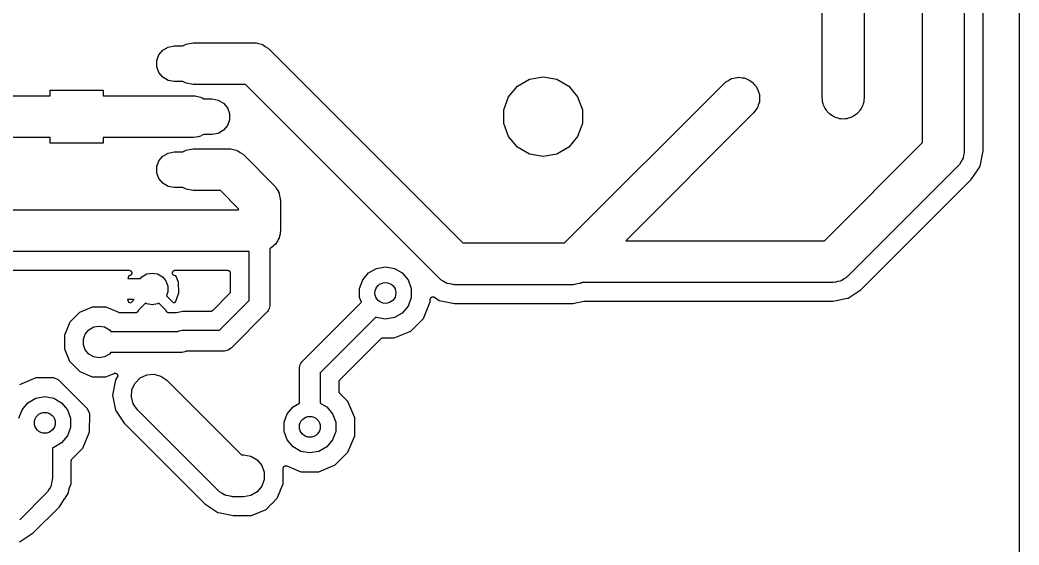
# Model space of a CAD drawing. Extents: x 38 to 133, y -144 to -38.
# Drawn here: x 85.43 to 133.29, y -91.01 to -65.85 of the extents above; entities that cross this region are included whole.
import ezdxf

# ---------------------------------------------------------------- set-up
doc = ezdxf.new("R2010")
doc.units = 0
doc.header["$MEASUREMENT"] = 0
doc.layers.add('BLACK', color=7, linetype='CONTINUOUS')

msp = doc.modelspace()

# ---------------------------------------------------------------- linework, layer by layer
at = {"layer": 'Black'}
for p, q in [((133.289, -38.6055), (133.289, -143.576)), ((130.667, -60.0075), (130.667, -72.136)), ((131.567, -72.1235), (131.567, -60.02)), ((128.667, -71.7218), (128.667, -60.4217)), ((123.864, -69.596), (123.864, -61.2066)), ((125.864, -60.7924), (125.864, -69.596)), ((93.228, -67.0954), (93.384, -67.0053)), ((93.384, -67.0053), (93.726, -66.945)), ((93.726, -66.945), (96.647, -66.945)), ((96.647, -66.945), (96.6903, -66.9526)), ((96.6903, -66.9526), (96.7342, -66.9488)), ((96.7342, -66.9488), (96.8604, -66.9826)), ((96.8604, -66.9826), (96.989, -67.0053)), ((96.989, -67.0053), (97.0271, -67.0273)), ((92.0831, -67.5202), (92.2728, -67.2941)), ((92.2728, -67.2941), (92.5283, -67.1466)), ((92.5283, -67.1466), (92.8189, -67.0954)), ((92.8189, -67.0954), (93.228, -67.0954)), ((97.0271, -67.0273), (97.0696, -67.0387)), ((97.0696, -67.0387), (97.1766, -67.1136)), ((97.1766, -67.1136), (97.2898, -67.179)), ((97.2898, -67.179), (97.3181, -67.2127)), ((97.3181, -67.2127), (97.3541, -67.2379)), ((97.3541, -67.2379), (106.65, -76.5335)), ((91.9822, -67.7975), (92.0831, -67.5202)), ((91.9822, -68.0925), (91.9822, -67.7975)), ((92.0831, -68.3698), (91.9822, -68.0925)), ((92.2728, -68.5959), (92.0831, -68.3698)), ((92.5283, -68.7434), (92.2728, -68.5959)), ((92.8189, -68.7946), (92.5283, -68.7434)), ((93.228, -68.7946), (92.8189, -68.7946)), ((93.384, -68.8847), (93.228, -68.7946)), ((93.726, -68.945), (93.384, -68.8847)), ((109.264, -69.024), (109.838, -68.6928)), ((109.838, -68.6928), (110.49, -68.5778)), ((110.49, -68.5778), (111.142, -68.6928)), ((111.142, -68.6928), (111.716, -69.024)), ((111.513, -76.5335), (119.158, -68.8889)), ((119.158, -68.8889), (119.184, -68.8709)), ((119.184, -68.8709), (119.22, -68.8274)), ((119.22, -68.8274), (119.366, -68.7432)), ((119.366, -68.7432), (119.443, -68.6897)), ((119.443, -68.6897), (119.473, -68.6816)), ((119.473, -68.6816), (119.522, -68.6532)), ((119.522, -68.6532), (119.688, -68.6239)), ((119.688, -68.6239), (119.778, -68.5998)), ((119.778, -68.5998), (119.809, -68.6025)), ((119.809, -68.6025), (119.865, -68.5927)), ((119.865, -68.5927), (120.031, -68.6219)), ((120.031, -68.6219), (120.124, -68.6301)), ((120.124, -68.6301), (120.152, -68.6433)), ((120.152, -68.6433), (120.208, -68.6532)), ((120.208, -68.6532), (120.354, -68.7374)), ((120.354, -68.7374), (120.439, -68.7768)), ((120.439, -68.7768), (120.461, -68.7991)), ((120.461, -68.7991), (120.51, -68.8274)), ((120.51, -68.8274), (120.618, -68.9565)), ((86.871, -69.4838), (86.871, -69.2138)), ((86.871, -69.2138), (89.411, -69.2138)), ((89.411, -69.2138), (89.411, -69.485)), ((96.2328, -68.945), (93.726, -68.945)), ((105.528, -78.2406), (96.2328, -68.945)), ((108.838, -69.5314), (109.264, -69.024)), ((111.716, -69.024), (112.142, -69.5314)), ((120.618, -68.9565), (120.684, -69.0224)), ((120.684, -69.0224), (120.698, -69.0509)), ((120.698, -69.0509), (120.734, -69.0943)), ((120.734, -69.0943), (120.792, -69.2526)), ((120.792, -69.2526), (120.831, -69.3372)), ((120.831, -69.3372), (120.834, -69.3685)), ((120.834, -69.3685), (120.853, -69.4218)), ((83.061, -69.4838), (86.871, -69.4838)), ((89.411, -69.485), (93.726, -69.485)), ((93.726, -69.485), (93.7672, -69.4923)), ((93.7672, -69.4923), (93.8126, -69.4883)), ((93.8126, -69.4883), (93.9435, -69.5234)), ((93.9435, -69.5234), (94.068, -69.5453)), ((94.068, -69.5453), (94.1049, -69.5666)), ((94.1049, -69.5666), (94.1481, -69.5782)), ((94.1481, -69.5782), (94.2298, -69.6354)), ((94.2298, -69.6354), (94.6331, -69.6354)), ((94.6331, -69.6354), (94.9237, -69.6866)), ((94.9237, -69.6866), (95.1792, -69.8341)), ((95.1792, -69.8341), (95.3689, -70.0602)), ((108.612, -70.1538), (108.838, -69.5314)), ((112.142, -69.5314), (112.368, -70.1538)), ((120.853, -69.7702), (120.796, -69.9285)), ((120.853, -69.4218), (120.853, -69.5902)), ((120.853, -69.5902), (120.861, -69.6832)), ((120.861, -69.6832), (120.853, -69.7135)), ((120.853, -69.7135), (120.853, -69.7702)), ((123.876, -69.6637), (123.864, -69.596)), ((123.876, -69.7702), (123.876, -69.6637)), ((123.912, -69.8703), (123.876, -69.7702)), ((123.924, -69.938), (123.912, -69.8703)), ((125.815, -69.8703), (125.804, -69.938)), ((125.852, -69.7702), (125.815, -69.8703)), ((125.864, -69.596), (125.852, -69.6637)), ((125.852, -69.6637), (125.852, -69.7702)), ((95.3689, -70.0602), (95.4698, -70.3375)), ((95.4698, -70.3375), (95.4698, -70.6325)), ((108.612, -70.8162), (108.612, -70.1538)), ((112.368, -70.1538), (112.368, -70.8162)), ((120.572, -70.3031), (114.449, -76.4268)), ((120.626, -70.2267), (120.572, -70.3031)), ((120.734, -70.0977), (120.626, -70.2267)), ((120.753, -70.0443), (120.734, -70.0977)), ((120.771, -70.0186), (120.753, -70.0443)), ((120.796, -69.9285), (120.771, -70.0186)), ((123.959, -69.9975), (123.924, -69.938)), ((123.995, -70.0977), (123.959, -69.9975)), ((124.063, -70.1793), (123.995, -70.0977)), ((124.098, -70.2388), (124.063, -70.1793)), ((124.15, -70.283), (124.098, -70.2388)), ((124.219, -70.3646), (124.15, -70.283)), ((125.577, -70.283), (125.509, -70.3646)), ((125.63, -70.2388), (125.577, -70.283)), ((125.664, -70.1793), (125.63, -70.2388)), ((125.733, -70.0977), (125.664, -70.1793)), ((125.769, -69.9975), (125.733, -70.0977)), ((125.804, -69.938), (125.769, -69.9975)), ((95.4698, -70.6325), (95.3689, -70.9098)), ((108.838, -71.4386), (108.612, -70.8162)), ((112.368, -70.8162), (112.142, -71.4386)), ((124.311, -70.4179), (124.219, -70.3646)), ((124.364, -70.462), (124.311, -70.4179)), ((124.428, -70.4855), (124.364, -70.462)), ((124.521, -70.5388), (124.428, -70.4855)), ((124.626, -70.5573), (124.521, -70.5388)), ((124.69, -70.5808), (124.626, -70.5573)), ((124.759, -70.5808), (124.69, -70.5808)), ((124.864, -70.5993), (124.759, -70.5808)), ((124.969, -70.5808), (124.864, -70.5993)), ((125.038, -70.5808), (124.969, -70.5808)), ((125.102, -70.5573), (125.038, -70.5808)), ((125.207, -70.5388), (125.102, -70.5573)), ((125.299, -70.4855), (125.207, -70.5388)), ((125.364, -70.462), (125.299, -70.4855)), ((125.417, -70.4179), (125.364, -70.462)), ((125.509, -70.3646), (125.417, -70.4179)), ((94.9237, -71.2834), (94.6331, -71.3346)), ((95.1792, -71.1359), (94.9237, -71.2834)), ((95.3689, -70.9098), (95.1792, -71.1359)), ((86.871, -71.4838), (83.061, -71.4838)), ((86.871, -71.7538), (86.871, -71.4838)), ((89.411, -71.7538), (86.871, -71.7538)), ((93.726, -71.485), (89.411, -71.485)), ((89.411, -71.485), (89.411, -71.7538)), ((93.8547, -71.4623), (93.726, -71.485)), ((93.9848, -71.4509), (93.8547, -71.4623)), ((94.0247, -71.4323), (93.9848, -71.4509)), ((94.068, -71.4247), (94.0247, -71.4323)), ((94.1812, -71.3594), (94.068, -71.4247)), ((94.2342, -71.3346), (94.1812, -71.3594)), ((94.6331, -71.3346), (94.2342, -71.3346)), ((109.264, -71.946), (108.838, -71.4386)), ((112.142, -71.4386), (111.716, -71.946)), ((123.962, -76.4268), (128.667, -71.7218)), ((92.2728, -72.3741), (92.5283, -72.2266)), ((92.5283, -72.2266), (92.8189, -72.1754)), ((92.8189, -72.1754), (93.228, -72.1754)), ((93.228, -72.1754), (93.384, -72.0853)), ((93.384, -72.0853), (93.726, -72.025)), ((93.726, -72.025), (95.4405, -72.025)), ((95.4405, -72.025), (95.4838, -72.0326)), ((95.4838, -72.0326), (95.5277, -72.0288)), ((95.5277, -72.0288), (95.6539, -72.0626)), ((95.6539, -72.0626), (95.7825, -72.0853)), ((95.7825, -72.0853), (95.8206, -72.1073)), ((95.8206, -72.1073), (95.8631, -72.1187)), ((95.8631, -72.1187), (95.9701, -72.1936)), ((95.9701, -72.1936), (96.0833, -72.259)), ((96.0833, -72.259), (96.1116, -72.2927)), ((109.838, -72.2772), (109.264, -71.946)), ((111.716, -71.946), (111.142, -72.2772)), ((130.663, -72.2232), (130.629, -72.3493)), ((130.667, -72.136), (130.659, -72.1793)), ((130.659, -72.1793), (130.663, -72.2232)), ((131.42, -72.8621), (131.567, -72.1235)), ((91.9822, -72.8775), (92.0831, -72.6002)), ((92.0831, -72.6002), (92.2728, -72.3741)), ((96.1116, -72.2927), (96.1476, -72.3179)), ((96.1476, -72.3179), (97.6081, -73.7784)), ((110.49, -72.3922), (109.838, -72.2772)), ((111.142, -72.2772), (110.49, -72.3922)), ((130.498, -72.6656), (130.433, -72.7788)), ((130.573, -72.5586), (130.498, -72.6656)), ((130.585, -72.5161), (130.573, -72.5586)), ((130.607, -72.478), (130.585, -72.5161)), ((130.629, -72.3493), (130.607, -72.478)), ((91.9822, -73.1725), (91.9822, -72.8775)), ((92.0831, -73.4498), (91.9822, -73.1725)), ((130.374, -72.8431), (125.083, -78.1339)), ((130.399, -72.8071), (130.374, -72.8431)), ((130.433, -72.7788), (130.399, -72.8071)), ((131.002, -73.4883), (131.34, -72.9816)), ((131.34, -72.9816), (131.42, -72.8621)), ((131.34, -72.9816), (131.34, -72.9816)), ((92.2728, -73.6759), (92.0831, -73.4498)), ((92.5283, -73.8234), (92.2728, -73.6759)), ((125.729, -78.7615), (131.002, -73.4883)), ((92.8189, -73.8746), (92.5283, -73.8234)), ((93.228, -73.8746), (92.8189, -73.8746)), ((93.384, -73.9647), (93.228, -73.8746)), ((93.726, -74.025), (93.384, -73.9647)), ((95.0263, -74.025), (93.726, -74.025)), ((95.901, -74.8997), (95.0263, -74.025)), ((97.6081, -73.7784), (97.6333, -73.8144)), ((97.6333, -73.8144), (97.667, -73.8427)), ((97.667, -73.8427), (97.7324, -73.9559)), ((97.7324, -73.9559), (97.8073, -74.0629)), ((97.8073, -74.0629), (97.8187, -74.1054)), ((97.8187, -74.1054), (97.8407, -74.1435)), ((97.8407, -74.1435), (97.8634, -74.2721)), ((97.8634, -74.2721), (97.8972, -74.3983)), ((97.8972, -74.3983), (97.8934, -74.4422)), ((97.8934, -74.4422), (97.901, -74.4855)), ((97.901, -74.4855), (97.901, -75.946)), ((77.9145, -74.946), (95.901, -74.946)), ((95.901, -74.946), (95.901, -74.8997)), ((97.901, -75.946), (97.8858, -76.0322)), ((97.8858, -76.0322), (97.8858, -76.1196)), ((97.7108, -76.513), (97.667, -76.5888)), ((97.767, -76.446), (97.7108, -76.513)), ((97.7969, -76.3638), (97.767, -76.446)), ((97.8407, -76.288), (97.7969, -76.3638)), ((97.8559, -76.2019), (97.8407, -76.288)), ((97.8858, -76.1196), (97.8559, -76.2019)), ((106.65, -76.5335), (111.513, -76.5335)), ((114.449, -76.4268), (123.962, -76.4268)), ((96.401, -76.946), (78.3287, -76.946)), ((96.401, -79.2949), (96.401, -76.946)), ((97.468, -76.7558), (97.401, -76.812)), ((97.401, -76.812), (97.401, -79.502)), ((97.5438, -76.712), (97.468, -76.7558)), ((97.6, -76.645), (97.5438, -76.712)), ((97.667, -76.5888), (97.6, -76.645)), ((82.6314, -77.846), (90.6601, -77.846)), ((90.6601, -77.846), (90.6645, -77.8468)), ((90.6645, -77.8468), (90.669, -77.8463)), ((90.669, -77.8463), (90.6861, -77.8506)), ((90.6861, -77.8506), (90.7036, -77.8537)), ((90.7036, -77.8537), (90.7074, -77.8559)), ((90.7074, -77.8559), (90.7118, -77.857)), ((90.7118, -77.857), (90.7264, -77.8669)), ((90.7264, -77.8669), (90.7417, -77.8757)), ((90.7417, -77.8757), (90.7446, -77.8791)), ((90.7446, -77.8791), (90.7483, -77.8816)), ((90.7483, -77.8816), (90.7587, -77.896)), ((90.7587, -77.896), (90.7701, -77.9095)), ((90.7701, -77.9095), (90.7716, -77.9137)), ((90.7716, -77.9137), (90.7743, -77.9173)), ((90.7743, -77.9173), (90.7791, -77.9343)), ((90.7833, -78.0037), (90.7761, -78.0199)), ((90.7791, -77.9343), (90.7852, -77.9509)), ((90.7837, -77.9993), (90.7833, -78.0037)), ((90.7852, -77.9951), (90.7837, -77.9993)), ((90.7852, -77.9509), (90.7852, -77.9554)), ((90.7852, -77.9554), (90.7864, -77.9597)), ((90.7864, -77.9597), (90.7852, -77.9774)), ((90.7852, -77.9774), (90.7852, -77.9951)), ((91.4959, -78.0212), (91.7575, -77.9751)), ((91.7575, -77.9751), (92.0191, -78.0212)), ((92.7286, -77.9597), (92.7298, -77.9554)), ((92.7298, -77.9774), (92.7286, -77.9597)), ((92.7298, -77.9509), (92.7359, -77.9343)), ((92.7298, -77.9554), (92.7298, -77.9509)), ((92.7298, -77.9951), (92.7298, -77.9774)), ((92.7313, -77.9993), (92.7298, -77.9951)), ((92.7317, -78.0037), (92.7313, -77.9993)), ((92.7388, -78.0199), (92.7317, -78.0037)), ((92.7359, -77.9343), (92.7407, -77.9173)), ((92.7407, -77.9173), (92.7434, -77.9137)), ((92.7434, -77.9137), (92.7449, -77.9095)), ((92.7449, -77.9095), (92.7563, -77.8959)), ((92.7563, -77.8959), (92.7667, -77.8816)), ((92.7667, -77.8816), (92.7704, -77.8791)), ((92.7704, -77.8791), (92.7733, -77.8757)), ((92.7733, -77.8757), (92.7886, -77.8669)), ((92.7886, -77.8669), (92.8032, -77.857)), ((92.8032, -77.857), (92.8076, -77.8559)), ((92.8076, -77.8559), (92.8114, -77.8537)), ((92.8114, -77.8537), (92.8289, -77.8506)), ((92.8289, -77.8506), (92.846, -77.8463)), ((92.846, -77.8463), (92.8505, -77.8468)), ((92.8505, -77.8468), (92.8549, -77.846)), ((92.8549, -77.846), (95.374, -77.846)), ((95.374, -77.846), (95.3849, -77.8479)), ((95.3849, -77.8479), (95.3961, -77.8479)), ((95.3961, -77.8479), (95.4065, -77.8517)), ((95.4065, -77.8517), (95.4174, -77.8537)), ((95.4174, -77.8537), (95.4271, -77.8592)), ((95.4271, -77.8592), (95.4375, -77.863)), ((95.4375, -77.863), (95.446, -77.8702)), ((95.446, -77.8702), (95.4556, -77.8757)), ((95.4556, -77.8757), (95.4628, -77.8842)), ((95.4628, -77.8842), (95.4713, -77.8914)), ((95.4713, -77.8914), (95.4768, -77.901)), ((95.4768, -77.901), (95.484, -77.9095)), ((95.484, -77.9095), (95.4878, -77.9199)), ((95.4878, -77.9199), (95.4933, -77.9296)), ((95.4933, -77.9296), (95.4953, -77.9405)), ((95.4953, -77.9405), (95.4991, -77.9509)), ((95.4991, -77.9509), (95.4991, -77.9621)), ((95.4991, -77.9621), (95.501, -77.973)), ((95.501, -77.973), (95.501, -78.8695)), ((101.847, -78.3031), (102.127, -77.9693)), ((102.127, -77.9693), (102.504, -77.7514)), ((102.504, -77.7514), (102.933, -77.6757)), ((102.933, -77.6757), (103.363, -77.7514)), ((103.363, -77.7514), (103.74, -77.9693)), ((103.74, -77.9693), (104.02, -78.3031)), ((90.6328, -78.113), (90.5875, -78.24)), ((90.5875, -78.24), (91.1937, -78.24)), ((90.6951, -78.0951), (90.6328, -78.113)), ((90.6991, -78.0931), (90.6951, -78.0951)), ((90.7036, -78.0923), (90.6991, -78.0931)), ((90.7189, -78.0835), (90.7036, -78.0923)), ((90.7348, -78.0757), (90.7189, -78.0835)), ((90.7379, -78.0725), (90.7348, -78.0757)), ((90.7417, -78.0703), (90.7379, -78.0725)), ((90.7531, -78.0567), (90.7417, -78.0703)), ((90.7654, -78.044), (90.7531, -78.0567)), ((90.7672, -78.0399), (90.7654, -78.044)), ((90.7701, -78.0365), (90.7672, -78.0399)), ((90.7761, -78.0199), (90.7701, -78.0365)), ((91.1937, -78.24), (91.2658, -78.154)), ((91.2658, -78.154), (91.4959, -78.0212)), ((92.0191, -78.0212), (92.2492, -78.154)), ((92.2492, -78.154), (92.4199, -78.3575)), ((92.4199, -78.3575), (92.5108, -78.6072)), ((92.7449, -78.0365), (92.7388, -78.0199)), ((92.7478, -78.0399), (92.7449, -78.0365)), ((92.7496, -78.044), (92.7478, -78.0399)), ((92.7619, -78.0567), (92.7496, -78.044)), ((92.7733, -78.0703), (92.7619, -78.0567)), ((92.7771, -78.0725), (92.7733, -78.0703)), ((92.7802, -78.0757), (92.7771, -78.0725)), ((92.7961, -78.0835), (92.7802, -78.0757)), ((92.8114, -78.0923), (92.7961, -78.0835)), ((92.8159, -78.0931), (92.8114, -78.0923)), ((92.8199, -78.0951), (92.8159, -78.0931)), ((92.886, -78.114), (92.8199, -78.0951)), ((93.0131, -78.4209), (92.886, -78.114)), ((93.0385, -78.9288), (93.0131, -78.4209)), ((101.698, -78.7126), (101.847, -78.3031)), ((104.02, -78.3031), (104.169, -78.7126)), ((105.564, -78.2658), (105.528, -78.2406)), ((105.593, -78.2995), (105.564, -78.2658)), ((105.706, -78.3649), (105.593, -78.2995)), ((105.813, -78.4398), (105.706, -78.3649)), ((105.855, -78.4512), (105.813, -78.4398)), ((105.893, -78.4732), (105.855, -78.4512)), ((106.022, -78.4959), (105.893, -78.4732)), ((106.148, -78.5297), (106.022, -78.4959)), ((112.141, -78.4959), (112.015, -78.5297)), ((112.27, -78.4732), (112.141, -78.4959)), ((112.308, -78.4512), (112.27, -78.4732)), ((112.35, -78.4398), (112.308, -78.4512)), ((112.369, -78.4268), (112.35, -78.4398)), ((124.376, -78.4268), (112.369, -78.4268)), ((124.42, -78.4192), (124.376, -78.4268)), ((124.463, -78.423), (124.42, -78.4192)), ((124.59, -78.3892), (124.463, -78.423)), ((124.718, -78.3665), (124.59, -78.3892)), ((124.756, -78.3445), (124.718, -78.3665)), ((124.799, -78.3331), (124.756, -78.3445)), ((124.906, -78.2582), (124.799, -78.3331)), ((125.019, -78.1929), (124.906, -78.2582)), ((125.047, -78.1592), (125.019, -78.1929)), ((125.083, -78.1339), (125.047, -78.1592)), ((92.5108, -78.8728), (92.4411, -79.0644)), ((92.5108, -78.6072), (92.5108, -78.8728)), ((92.8822, -79.367), (93.0385, -78.9288)), ((95.4638, -78.9593), (94.6438, -79.7793)), ((95.467, -78.9547), (95.4638, -78.9593)), ((95.4713, -78.9511), (95.467, -78.9547)), ((95.4796, -78.9368), (95.4713, -78.9511)), ((95.4891, -78.9232), (95.4796, -78.9368)), ((95.4905, -78.9178), (95.4891, -78.9232)), ((95.4933, -78.9129), (95.4905, -78.9178)), ((95.4962, -78.8966), (95.4933, -78.9129)), ((95.5005, -78.8806), (95.4962, -78.8966)), ((95.501, -78.8695), (95.5, -78.875)), ((95.5, -78.875), (95.5005, -78.8806)), ((101.698, -79.1484), (101.698, -78.7126)), ((104.169, -78.7126), (104.169, -79.1484)), ((106.192, -78.5259), (106.148, -78.5297)), ((106.236, -78.5335), (106.192, -78.5259)), ((111.928, -78.5335), (106.236, -78.5335)), ((111.971, -78.5259), (111.928, -78.5335)), ((112.015, -78.5297), (111.971, -78.5259)), ((125.102, -79.1799), (125.729, -78.7615)), ((90.5768, -79.24), (90.629, -79.366)), ((90.8983, -79.24), (90.5768, -79.24)), ((90.629, -79.366), (90.7404, -79.3979)), ((90.7404, -79.3979), (90.8983, -79.24)), ((91.4338, -79.4229), (91.0924, -79.7643)), ((91.4959, -79.4588), (91.4338, -79.4229)), ((92.0812, -79.4229), (92.0191, -79.4588)), ((92.4226, -79.7643), (92.0812, -79.4229)), ((92.4411, -79.0644), (92.7746, -79.3979)), ((92.7746, -79.3979), (92.8822, -79.367)), ((94.9794, -80.7165), (96.401, -79.2949)), ((98.9604, -82.1964), (101.781, -79.3762)), ((101.781, -79.3762), (101.698, -79.1484)), ((104.169, -79.1484), (104.02, -79.5579)), ((104.755, -80.15), (105.083, -79.36)), ((105.083, -79.2393), (105.084, -79.2353)), ((105.083, -79.36), (105.083, -79.2393)), ((105.084, -79.2311), (105.088, -79.2136)), ((105.084, -79.2353), (105.084, -79.2311)), ((105.088, -79.2136), (105.091, -79.1959)), ((105.091, -79.1959), (105.093, -79.1923)), ((105.093, -79.1923), (105.094, -79.1883)), ((105.094, -79.1883), (105.104, -79.1733)), ((105.104, -79.1733), (105.113, -79.1577)), ((105.113, -79.1577), (105.116, -79.1551)), ((105.116, -79.1551), (105.118, -79.1516)), ((105.118, -79.1516), (105.133, -79.141)), ((105.133, -79.141), (105.147, -79.1294)), ((105.147, -79.1294), (105.151, -79.128)), ((105.151, -79.128), (105.154, -79.1255)), ((105.154, -79.1255), (105.171, -79.1205)), ((105.171, -79.1205), (105.188, -79.1144)), ((105.188, -79.1144), (105.192, -79.1144)), ((105.192, -79.1144), (105.196, -79.1132)), ((105.196, -79.1132), (105.214, -79.1144)), ((105.214, -79.1144), (105.232, -79.1144)), ((105.232, -79.1144), (105.236, -79.1158)), ((105.236, -79.1158), (105.24, -79.1161)), ((105.24, -79.1161), (105.257, -79.1233)), ((105.257, -79.1233), (105.274, -79.1295)), ((105.274, -79.1295), (105.277, -79.1322)), ((105.277, -79.1322), (105.281, -79.1338)), ((105.281, -79.1338), (105.393, -79.2089)), ((105.393, -79.2089), (105.509, -79.2866)), ((105.509, -79.2866), (106.248, -79.4335)), ((106.248, -79.4335), (111.915, -79.4335)), ((111.915, -79.4335), (112.439, -79.3293)), ((112.439, -79.3293), (112.452, -79.329)), ((112.452, -79.329), (112.464, -79.3268)), ((112.464, -79.3268), (124.364, -79.3268)), ((124.364, -79.3268), (125.067, -79.1869)), ((125.067, -79.1869), (125.102, -79.1799)), ((125.067, -79.1869), (125.067, -79.1869)), ((88.2773, -79.8702), (87.8093, -80.3373)), ((88.8884, -79.6177), (88.2773, -79.8702)), ((89.5495, -79.6183), (88.8884, -79.6177)), ((90.1564, -79.8703), (89.5495, -79.6183)), ((90.1592, -79.8709), (90.1564, -79.8703)), ((90.1617, -79.8723), (90.1592, -79.8709)), ((90.1807, -79.8757), (90.1617, -79.8723)), ((90.1995, -79.8799), (90.1807, -79.8757)), ((90.2023, -79.8795), (90.1995, -79.8799)), ((90.2051, -79.88), (90.2023, -79.8795)), ((90.9663, -79.88), (90.2051, -79.88)), ((90.9729, -79.8788), (90.9663, -79.88)), ((90.9796, -79.8793), (90.9729, -79.8788)), ((90.9945, -79.875), (90.9796, -79.8793)), ((91.0097, -79.8723), (90.9945, -79.875)), ((91.0155, -79.869), (91.0097, -79.8723)), ((91.022, -79.8671), (91.0155, -79.869)), ((91.0345, -79.858), (91.022, -79.8671)), ((91.0479, -79.8503), (91.0345, -79.858)), ((91.0522, -79.8452), (91.0479, -79.8503)), ((91.0577, -79.8412), (91.0522, -79.8452)), ((91.0663, -79.8284), (91.0577, -79.8412)), ((91.0763, -79.8165), (91.0663, -79.8284)), ((91.0786, -79.8102), (91.0763, -79.8165)), ((91.0823, -79.8046), (91.0786, -79.8102)), ((91.0861, -79.7896), (91.0823, -79.8046)), ((91.0914, -79.7751), (91.0861, -79.7896)), ((91.0924, -79.7643), (91.0914, -79.7683)), ((91.0914, -79.7683), (91.0914, -79.7751)), ((91.7575, -79.5049), (91.4959, -79.4588)), ((92.0191, -79.4588), (91.7575, -79.5049)), ((92.4236, -79.7683), (92.4226, -79.7643)), ((92.4236, -79.7751), (92.4236, -79.7683)), ((92.4289, -79.7896), (92.4236, -79.7751)), ((92.4327, -79.8046), (92.4289, -79.7896)), ((92.4364, -79.8102), (92.4327, -79.8046)), ((92.4387, -79.8165), (92.4364, -79.8102)), ((92.4487, -79.8284), (92.4387, -79.8165)), ((92.4573, -79.8412), (92.4487, -79.8284)), ((92.4628, -79.8452), (92.4573, -79.8412)), ((92.4671, -79.8503), (92.4628, -79.8452)), ((92.4805, -79.858), (92.4671, -79.8503)), ((92.493, -79.8671), (92.4805, -79.858)), ((92.4995, -79.869), (92.493, -79.8671)), ((92.5053, -79.8723), (92.4995, -79.869)), ((92.5205, -79.875), (92.5053, -79.8723)), ((92.5354, -79.8793), (92.5205, -79.875)), ((92.5421, -79.8788), (92.5354, -79.8793)), ((92.5487, -79.88), (92.5421, -79.8788)), ((92.8988, -79.88), (92.5487, -79.88)), ((92.9111, -79.8778), (92.8988, -79.88)), ((92.9235, -79.8776), (92.9111, -79.8778)), ((93.2305, -79.8165), (92.9235, -79.8776)), ((94.554, -79.8165), (93.2305, -79.8165)), ((94.5595, -79.8155), (94.554, -79.8165)), ((94.5651, -79.816), (94.5595, -79.8155)), ((94.5811, -79.8117), (94.5651, -79.816)), ((94.5974, -79.8088), (94.5811, -79.8117)), ((94.6023, -79.806), (94.5974, -79.8088)), ((94.6077, -79.8046), (94.6023, -79.806)), ((94.6213, -79.7951), (94.6077, -79.8046)), ((94.6356, -79.7868), (94.6213, -79.7951)), ((94.6392, -79.7825), (94.6356, -79.7868)), ((94.6438, -79.7793), (94.6392, -79.7825)), ((97.2546, -79.8556), (95.5401, -81.5701)), ((97.2672, -79.8375), (97.2546, -79.8556)), ((97.284, -79.8234), (97.2672, -79.8375)), ((97.3167, -79.7668), (97.284, -79.8234)), ((97.3542, -79.7133), (97.3167, -79.7668)), ((97.3598, -79.6921), (97.3542, -79.7133)), ((97.3708, -79.673), (97.3598, -79.6921)), ((97.3822, -79.6087), (97.3708, -79.673)), ((97.3991, -79.5456), (97.3822, -79.6087)), ((97.401, -79.502), (97.3972, -79.5237)), ((97.3972, -79.5237), (97.3991, -79.5456)), ((103.74, -79.8917), (103.363, -80.1096)), ((104.02, -79.5579), (103.74, -79.8917)), ((87.8093, -80.3373), (87.5558, -80.948)), ((102.477, -80.0939), (99.814, -82.7571)), ((102.504, -80.1096), (102.477, -80.0939)), ((102.933, -80.1853), (102.504, -80.1096)), ((103.363, -80.1096), (102.933, -80.1853)), ((104.15, -80.7542), (104.755, -80.15)), ((88.5551, -80.8975), (88.7258, -80.694)), ((88.7258, -80.694), (88.9559, -80.5612)), ((88.9559, -80.5612), (89.2175, -80.5151)), ((89.2175, -80.5151), (89.4791, -80.5612)), ((89.4791, -80.5612), (89.7092, -80.694)), ((89.7092, -80.694), (89.7813, -80.78)), ((89.7813, -80.78), (92.9829, -80.78)), ((92.9829, -80.78), (93.0067, -80.7633)), ((93.0067, -80.7633), (93.0279, -80.7577)), ((93.0279, -80.7577), (93.047, -80.7467)), ((93.047, -80.7467), (93.1113, -80.7353)), ((93.1113, -80.7353), (93.1744, -80.7184)), ((93.1744, -80.7184), (93.1963, -80.7203)), ((93.1963, -80.7203), (93.218, -80.7165)), ((93.218, -80.7165), (94.9794, -80.7165)), ((103.359, -81.0809), (104.15, -80.7542)), ((87.5558, -80.948), (87.5552, -81.6091)), ((88.4642, -81.1472), (88.5551, -80.8975)), ((88.4642, -81.4128), (88.4642, -81.1472)), ((100.751, -83.0927), (102.726, -81.1176)), ((102.726, -81.1176), (102.731, -81.1144)), ((102.731, -81.1144), (102.735, -81.11)), ((102.735, -81.11), (102.749, -81.1018)), ((102.749, -81.1018), (102.762, -81.0923)), ((102.762, -81.0923), (102.768, -81.0908)), ((102.768, -81.0908), (102.773, -81.088)), ((102.773, -81.088), (102.789, -81.0852)), ((102.789, -81.0852), (102.805, -81.0809)), ((102.805, -81.0809), (102.811, -81.0814)), ((102.811, -81.0814), (102.816, -81.0804)), ((102.816, -81.0804), (103.359, -81.0809)), ((87.5552, -81.6091), (87.8013, -82.2047)), ((88.5551, -81.6625), (88.4642, -81.4128)), ((88.7258, -81.866), (88.5551, -81.6625)), ((89.7813, -81.78), (89.7092, -81.866)), ((93.1545, -81.78), (89.7813, -81.78)), ((93.1762, -81.7762), (93.1545, -81.78)), ((93.1981, -81.7781), (93.1762, -81.7762)), ((93.2612, -81.7612), (93.1981, -81.7781)), ((93.3255, -81.7498), (93.2612, -81.7612)), ((93.3446, -81.7388), (93.3255, -81.7498)), ((93.3658, -81.7332), (93.3446, -81.7388)), ((93.3896, -81.7165), (93.3658, -81.7332)), ((95.1865, -81.7165), (93.3896, -81.7165)), ((95.2082, -81.7127), (95.1865, -81.7165)), ((95.2301, -81.7146), (95.2082, -81.7127)), ((95.2932, -81.6977), (95.2301, -81.7146)), ((95.3575, -81.6863), (95.2932, -81.6977)), ((95.3766, -81.6753), (95.3575, -81.6863)), ((95.3978, -81.6697), (95.3766, -81.6753)), ((95.4513, -81.6322), (95.3978, -81.6697)), ((95.5079, -81.5995), (95.4513, -81.6322)), ((95.522, -81.5827), (95.5079, -81.5995)), ((95.5401, -81.5701), (95.522, -81.5827)), ((87.8013, -82.2047), (88.2918, -82.6952)), ((88.9559, -81.9988), (88.7258, -81.866)), ((89.2175, -82.0449), (88.9559, -81.9988)), ((89.4791, -81.9988), (89.2175, -82.0449)), ((89.7092, -81.866), (89.4791, -81.9988)), ((98.8608, -82.3387), (98.8983, -82.2852)), ((98.8983, -82.2852), (98.931, -82.2286)), ((98.931, -82.2286), (98.9478, -82.2145)), ((98.9478, -82.2145), (98.9604, -82.1964)), ((88.2918, -82.6952), (88.8855, -82.9417)), ((89.5466, -82.9423), (89.9326, -82.7828)), ((89.9326, -82.7828), (89.9393, -82.7813)), ((89.9393, -82.7813), (89.9455, -82.7783)), ((89.9455, -82.7783), (89.9607, -82.7766)), ((89.9607, -82.7766), (89.9757, -82.7733)), ((89.9757, -82.7733), (89.9825, -82.7742)), ((89.9825, -82.7742), (89.9894, -82.7735)), ((89.9894, -82.7735), (90.0042, -82.7771)), ((90.0042, -82.7771), (90.0194, -82.7791)), ((90.0194, -82.7791), (90.0255, -82.7823)), ((90.0255, -82.7823), (90.0322, -82.7839)), ((90.0322, -82.7839), (90.0449, -82.7924)), ((90.0449, -82.7924), (90.0585, -82.7995)), ((90.0585, -82.7995), (90.0632, -82.8046)), ((98.814, -82.55), (98.8178, -82.5283)), ((98.814, -84.2058), (98.814, -82.55)), ((98.8159, -82.5064), (98.8328, -82.4433)), ((98.8178, -82.5283), (98.8159, -82.5064)), ((98.8328, -82.4433), (98.8442, -82.379)), ((98.8442, -82.379), (98.8552, -82.3599)), ((98.8552, -82.3599), (98.8608, -82.3387)), ((99.814, -82.7571), (99.814, -84.2058)), ((86.1882, -83.0031), (85.3977, -83.3298)), ((87.0435, -83.0039), (86.1882, -83.0031)), ((87.2876, -83.1052), (87.0435, -83.0039)), ((88.6618, -84.4794), (87.2876, -83.1052)), ((88.8855, -82.9417), (89.5466, -82.9423)), ((90.0044, -83.0939), (89.86, -83.82)), ((90.0867, -82.9708), (90.0044, -83.0939)), ((90.0632, -82.8046), (90.0689, -82.8085)), ((90.0689, -82.8085), (90.0779, -82.8208)), ((90.0779, -82.8208), (90.0883, -82.832)), ((90.0895, -82.9644), (90.0867, -82.9708)), ((90.0883, -82.832), (90.0909, -82.8384)), ((90.0937, -82.9589), (90.0895, -82.9644)), ((90.0909, -82.8384), (90.095, -82.844)), ((90.0983, -82.9444), (90.0937, -82.9589)), ((90.095, -82.844), (90.0993, -82.8587)), ((90.1044, -82.9304), (90.0983, -82.9444)), ((90.0993, -82.8587), (90.1051, -82.8728)), ((90.1049, -82.9235), (90.1044, -82.9304)), ((90.107, -82.9169), (90.1049, -82.9235)), ((90.1051, -82.8728), (90.1054, -82.8797)), ((90.1054, -82.8797), (90.1073, -82.8864)), ((90.1073, -82.8864), (90.1063, -82.9016)), ((90.1063, -82.9016), (90.107, -82.9169)), ((90.7916, -83.5612), (90.9383, -83.2464)), ((90.9383, -83.2464), (91.1839, -83.0008)), ((91.1839, -83.0008), (91.4987, -82.8541)), ((91.4987, -82.8541), (91.8447, -82.8238)), ((91.8447, -82.8238), (92.1801, -82.9137)), ((92.1801, -82.9137), (92.4646, -83.1129)), ((92.4646, -83.1129), (96.0452, -86.6935)), ((100.714, -83.1714), (100.719, -83.1554)), ((100.715, -83.177), (100.714, -83.1714)), ((100.714, -83.1825), (100.715, -83.177)), ((100.714, -83.6507), (100.714, -83.1825)), ((100.719, -83.1554), (100.722, -83.1391)), ((100.722, -83.1391), (100.724, -83.1342)), ((100.724, -83.1342), (100.726, -83.1288)), ((100.726, -83.1288), (100.735, -83.1152)), ((100.735, -83.1152), (100.744, -83.1009)), ((100.744, -83.1009), (100.748, -83.0973)), ((100.748, -83.0973), (100.751, -83.0927)), ((90.7613, -83.9072), (90.7916, -83.5612)), ((100.715, -83.6561), (100.714, -83.6507)), ((100.714, -83.6616), (100.715, -83.6561)), ((100.719, -83.6777), (100.714, -83.6616)), ((100.722, -83.6941), (100.719, -83.6777)), ((100.724, -83.6989), (100.722, -83.6941)), ((100.726, -83.7043), (100.724, -83.6989)), ((100.735, -83.7179), (100.726, -83.7043)), ((100.744, -83.7323), (100.735, -83.7179)), ((100.748, -83.7359), (100.744, -83.7323)), ((100.751, -83.7404), (100.748, -83.7359)), ((101.138, -84.1277), (100.751, -83.7404)), ((85.5273, -84.5261), (85.8074, -84.1923)), ((85.8074, -84.1923), (86.1848, -83.9744)), ((86.1848, -83.9744), (86.614, -83.8987)), ((86.614, -83.8987), (87.0432, -83.9744)), ((87.0432, -83.9744), (87.4206, -84.1923)), ((87.4206, -84.1923), (87.7007, -84.5261)), ((89.86, -83.82), (90.0044, -84.5461)), ((90.8512, -84.2426), (90.7613, -83.9072)), ((98.5074, -84.3828), (98.814, -84.2058)), ((99.814, -84.2058), (100.121, -84.3828)), ((101.464, -84.9182), (101.138, -84.1277)), ((85.3783, -84.9356), (85.5273, -84.5261)), ((87.7007, -84.5261), (87.8497, -84.9356)), ((88.7644, -84.7277), (88.6618, -84.4794)), ((90.0044, -84.5461), (90.4228, -85.1723)), ((91.0504, -84.5271), (90.8512, -84.2426)), ((94.9239, -88.4006), (91.0504, -84.5271)), ((98.0783, -85.1261), (98.2273, -84.7166)), ((98.2273, -84.7166), (98.5074, -84.3828)), ((100.121, -84.3828), (100.401, -84.7166)), ((100.401, -84.7166), (100.55, -85.1261)), ((87.8497, -84.9356), (87.8497, -85.3714)), ((88.7636, -85.583), (88.7644, -84.7277)), ((90.4228, -85.1723), (94.2787, -89.0282)), ((98.0783, -85.5619), (98.0783, -85.1261)), ((100.55, -85.1261), (100.55, -85.5619)), ((101.464, -85.7735), (101.464, -84.9182)), ((87.8497, -85.3714), (87.7007, -85.7809)), ((88.4356, -86.373), (88.7636, -85.583)), ((98.2273, -85.9714), (98.0783, -85.5619)), ((100.55, -85.5619), (100.401, -85.9714)), ((87.4206, -86.1147), (87.0432, -86.3326)), ((87.7007, -85.7809), (87.4206, -86.1147)), ((98.5074, -86.3052), (98.2273, -85.9714)), ((100.401, -85.9714), (100.121, -86.3052)), ((101.136, -86.5635), (101.464, -85.7735)), ((87.0432, -86.3326), (86.979, -86.3439)), ((86.979, -86.3439), (86.979, -87.6935)), ((87.9163, -86.8914), (88.4356, -86.373)), ((98.8848, -86.5231), (98.5074, -86.3052)), ((99.314, -86.5988), (98.8848, -86.5231)), ((99.7432, -86.5231), (99.314, -86.5988)), ((100.121, -86.3052), (99.7432, -86.5231)), ((100.53, -87.1677), (101.136, -86.5635)), ((87.879, -86.9813), (87.88, -86.9757)), ((87.879, -87.82), (87.879, -86.9813)), ((87.8795, -86.9701), (87.8838, -86.9541)), ((87.88, -86.9757), (87.8795, -86.9701)), ((87.8838, -86.9541), (87.8867, -86.9378)), ((87.8867, -86.9378), (87.8895, -86.933)), ((87.8895, -86.933), (87.8909, -86.9275)), ((87.8909, -86.9275), (87.9004, -86.914)), ((87.9004, -86.914), (87.9087, -86.8997)), ((87.9087, -86.8997), (87.913, -86.896)), ((87.913, -86.896), (87.9163, -86.8914)), ((96.0452, -86.6935), (96.1202, -86.6935)), ((96.1202, -86.6935), (96.139, -86.6902)), ((96.139, -86.6902), (96.4822, -86.7507)), ((96.4822, -86.7507), (96.7839, -86.9249)), ((96.7839, -86.9249), (97.0079, -87.1918)), ((97.0079, -87.1918), (97.1271, -87.5193)), ((97.1271, -87.5193), (97.1271, -87.8677)), ((98.0385, -87.6908), (98.0388, -87.3326)), ((98.0388, -87.3326), (98.0412, -87.319)), ((98.0412, -87.319), (98.0418, -87.3051)), ((98.0418, -87.3051), (98.045, -87.2974)), ((98.045, -87.2974), (98.0465, -87.2892)), ((98.0465, -87.2892), (98.0534, -87.2772)), ((98.0534, -87.2772), (98.0588, -87.2644)), ((98.0588, -87.2644), (98.0644, -87.2582)), ((98.0644, -87.2582), (98.0686, -87.251)), ((98.0686, -87.251), (98.0792, -87.2421)), ((98.0792, -87.2421), (98.0886, -87.2319)), ((98.0886, -87.2319), (98.096, -87.2281)), ((98.096, -87.2281), (98.1024, -87.2227)), ((98.1024, -87.2227), (98.1154, -87.218)), ((98.1154, -87.218), (98.1277, -87.2116)), ((98.1277, -87.2116), (98.136, -87.2105)), ((98.136, -87.2105), (98.1439, -87.2076)), ((98.1439, -87.2076), (98.1577, -87.2076)), ((98.1577, -87.2076), (98.1715, -87.2059)), ((98.1715, -87.2059), (98.1796, -87.2077)), ((98.1796, -87.2077), (98.188, -87.2077)), ((98.188, -87.2077), (98.201, -87.2124)), ((98.201, -87.2124), (98.2145, -87.2154)), ((98.2145, -87.2154), (98.8845, -87.4936)), ((98.8845, -87.4936), (99.7398, -87.4944)), ((99.7398, -87.4944), (100.53, -87.1677)), ((86.9414, -88.0339), (86.9187, -88.1625)), ((86.9752, -87.9077), (86.9414, -88.0339)), ((86.979, -87.8205), (86.9714, -87.8638)), ((86.9714, -87.8638), (86.9752, -87.9077)), ((86.979, -87.6935), (86.979, -87.8205)), ((87.8782, -88.073), (87.8784, -87.8235)), ((87.8784, -87.8235), (87.879, -87.82)), ((97.1271, -87.8677), (97.0079, -88.1952)), ((98.0382, -88.073), (98.0385, -87.696)), ((98.0389, -87.6934), (98.0385, -87.6908)), ((98.0385, -87.696), (98.0389, -87.6934)), ((86.6861, -88.5276), (85.4161, -89.7976)), ((86.7113, -88.4916), (86.6861, -88.5276)), ((86.745, -88.4633), (86.7113, -88.4916)), ((86.8104, -88.3501), (86.745, -88.4633)), ((86.8853, -88.2431), (86.8104, -88.3501)), ((86.8967, -88.2006), (86.8853, -88.2431)), ((86.9187, -88.1625), (86.8967, -88.2006)), ((87.6053, -88.7363), (87.7321, -88.5466)), ((87.7321, -88.5466), (87.7761, -88.3251)), ((87.7761, -88.3251), (87.7807, -88.3134)), ((87.7807, -88.3134), (87.7834, -88.3012)), ((87.7834, -88.3012), (87.8782, -88.073)), ((94.9599, -88.4258), (94.9239, -88.4006)), ((94.9882, -88.4595), (94.9599, -88.4258)), ((95.1014, -88.5249), (94.9882, -88.4595)), ((95.2084, -88.5998), (95.1014, -88.5249)), ((96.7839, -88.4621), (96.4822, -88.6363)), ((97.0079, -88.1952), (96.7839, -88.4621)), ((97.7484, -88.7709), (97.893, -88.4227)), ((97.893, -88.4227), (97.8944, -88.4205)), ((97.8944, -88.4205), (97.8949, -88.4179)), ((97.8949, -88.4179), (98.0382, -88.073)), ((87.3137, -89.1729), (87.563, -88.7997)), ((87.563, -88.7997), (87.5717, -88.7906)), ((87.5717, -88.7906), (87.5789, -88.7804)), ((87.5789, -88.7804), (87.5884, -88.7709)), ((87.5884, -88.7709), (87.5937, -88.7582)), ((87.5937, -88.7582), (87.6003, -88.7477)), ((87.6003, -88.7477), (87.6053, -88.7363)), ((95.2509, -88.6112), (95.2084, -88.5998)), ((95.289, -88.6332), (95.2509, -88.6112)), ((95.4177, -88.6559), (95.289, -88.6332)), ((95.5438, -88.6897), (95.4177, -88.6559)), ((95.5877, -88.6859), (95.5438, -88.6897)), ((95.631, -88.6935), (95.5877, -88.6859)), ((96.1202, -88.6935), (95.631, -88.6935)), ((96.139, -88.6968), (96.1202, -88.6935)), ((96.4822, -88.6363), (96.139, -88.6968)), ((97.484, -89.0348), (97.7484, -88.7709)), ((86.0613, -90.4252), (87.3137, -89.1729)), ((94.2787, -89.0282), (94.9049, -89.4466)), ((94.9049, -89.4466), (95.0088, -89.4672)), ((95.0088, -89.4672), (95.6435, -89.5935)), ((96.5152, -89.5933), (96.8636, -89.4493)), ((96.8636, -89.4493), (96.8662, -89.4488)), ((96.8662, -89.4488), (96.8684, -89.4474)), ((96.8684, -89.4474), (97.2136, -89.3047)), ((97.2136, -89.3047), (97.4804, -89.0384)), ((97.4804, -89.0384), (97.4825, -89.0369)), ((97.4825, -89.0369), (97.484, -89.0348)), ((95.6435, -89.5935), (96.1388, -89.5935)), ((96.1388, -89.5935), (96.1417, -89.593)), ((96.1417, -89.593), (96.5152, -89.5933)), ((85.4351, -90.8436), (86.0613, -90.4252)), ((85.4057, -90.8494), (85.4351, -90.8436))]:
    msp.add_line(p, q, dxfattribs=at)
for centre in [(102.933, -78.9305), (86.614, -85.1535), (99.314, -85.344)]:
    msp.add_circle(centre, 0.5, dxfattribs=at)

doc.saveas('drawing.dxf')
